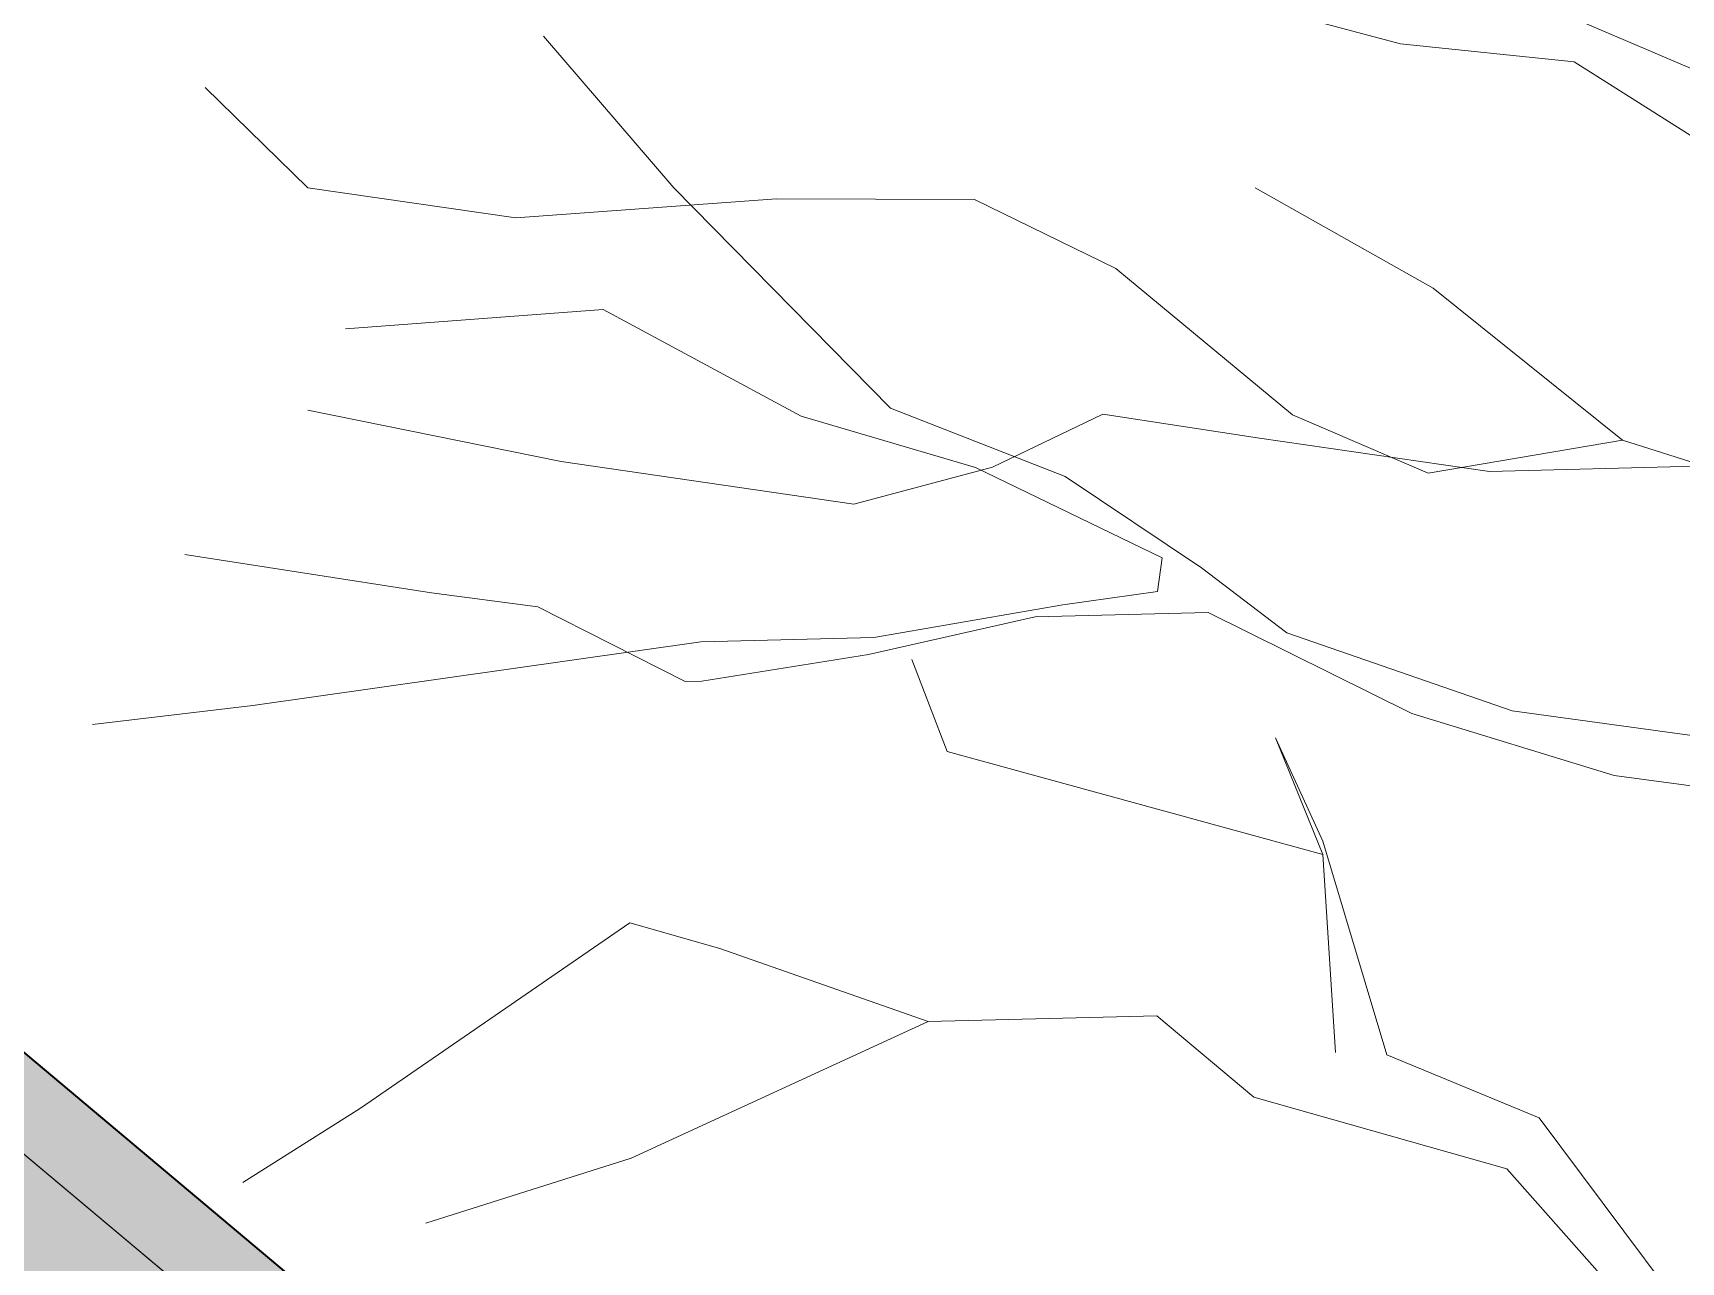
# Model space of a CAD drawing. Header units: millimetres. Extents: x -13512 to 19537, y -6523 to 6166.
# Drawn here: x -1076.1 to -864.2, y -2383.2 to -2225.1 of the extents above; entities that cross this region are included whole.
import ezdxf

# ---------------------------------------------------------------- set-up
doc = ezdxf.new("R2010")
doc.units = ezdxf.units.MM
for name, color, linetype, lineweight in [('A-RYS ELEWACJI', 30, 'Continuous', 35), ('B-DACHÓWKA', 250, 'Continuous', 0), ('B-materiały', 9, 'Continuous', 0), ('C-DACH CIENKA', 191, 'Continuous', 0), ('Layer1', 7, 'Continuous', 0)]:
    doc.layers.add(name, color=color, linetype=linetype, lineweight=lineweight)

msp = doc.modelspace()

# ---------------------------------------------------------------- hatches: boundary and pattern name
at = {"layer": 'B-DACHÓWKA', "transparency": 33554636}
h = msp.add_hatch(color=256, dxfattribs=at)
h.dxf.hatch_style = 1
h.paths.add_polyline_path([(-1363.77, -2128.88), (-1363.77, -2154.99), (-749.57, -2670.37), (-749.57, -2644.3)])
h.paths.add_polyline_path([(-749.57, -2644.26), (-743.15, -2636.62), (-1363.77, -2115.83), (-1363.77, -2128.88)])

# ---------------------------------------------------------------- linework, layer by layer
at = {"layer": 'A-RYS ELEWACJI'}
msp.add_line((-1363.77, -2115.83), (-743.15, -2636.63), dxfattribs=at)
at = {"layer": 'B-materiały'}
for points in [[(-1363.77, -2115.83), (-1363.77, -2128.88), (-749.57, -2644.26), (-743.15, -2636.62), (-1363.77, -2115.83)], [(-1363.77, -2128.88), (-1363.77, -2154.99), (-749.57, -2670.37), (-749.57, -2644.3), (-1363.77, -2128.88)]]:
    msp.add_lwpolyline(points, dxfattribs=at)
at = {"layer": 'C-DACH CIENKA'}
msp.add_line((-1363.77, -2128.88), (-749.57, -2644.3), dxfattribs=at)
at = {"layer": 'Layer1'}
for p, q in [((-909.3, -2209.84), (-857.81, -2231.9)), ((-909.3, -2209.84), (-857.81, -2231.9)), ((-909.3, -2209.84), (-857.81, -2231.9)), ((-909.3, -2209.84), (-857.81, -2231.9)), ((-909.3, -2209.84), (-857.81, -2231.9)), ((-909.3, -2209.84), (-857.81, -2231.9)), ((-909.3, -2209.84), (-857.81, -2231.9)), ((-909.3, -2209.84), (-857.81, -2231.9)), ((-900.3, -2226.51), (-929.93, -2218.63)), ((-900.3, -2226.51), (-929.93, -2218.63)), ((-900.3, -2226.51), (-929.93, -2218.63)), ((-900.3, -2226.51), (-929.93, -2218.63)), ((-900.3, -2226.51), (-929.93, -2218.63)), ((-900.3, -2226.51), (-929.93, -2218.63)), ((-900.3, -2226.51), (-929.93, -2218.63)), ((-900.3, -2226.51), (-929.93, -2218.63)), ((-1010.49, -2225.52), (-993.73, -2245.03)), ((-1010.49, -2225.52), (-993.73, -2245.03)), ((-1010.49, -2225.52), (-993.73, -2245.03)), ((-1010.49, -2225.52), (-993.73, -2245.03)), ((-1010.49, -2225.52), (-993.73, -2245.03)), ((-1010.49, -2225.52), (-993.73, -2245.03)), ((-1010.49, -2225.52), (-993.73, -2245.03)), ((-1010.49, -2225.52), (-993.73, -2245.03)), ((-877.98, -2228.82), (-900.3, -2226.51)), ((-877.98, -2228.82), (-900.3, -2226.51)), ((-877.98, -2228.82), (-900.3, -2226.51)), ((-877.98, -2228.82), (-900.3, -2226.51)), ((-877.98, -2228.82), (-900.3, -2226.51)), ((-877.98, -2228.82), (-900.3, -2226.51)), ((-877.98, -2228.82), (-900.3, -2226.51)), ((-877.98, -2228.82), (-900.3, -2226.51)), ((-860.48, -2239.87), (-877.98, -2228.82)), ((-860.48, -2239.87), (-877.98, -2228.82)), ((-860.48, -2239.87), (-877.98, -2228.82)), ((-860.48, -2239.87), (-877.98, -2228.82)), ((-860.48, -2239.87), (-877.98, -2228.82)), ((-860.48, -2239.87), (-877.98, -2228.82)), ((-860.48, -2239.87), (-877.98, -2228.82)), ((-860.48, -2239.87), (-877.98, -2228.82)), ((-1053.99, -2232.14), (-1040.78, -2245.03)), ((-1053.99, -2232.14), (-1040.78, -2245.03)), ((-1053.99, -2232.14), (-1040.78, -2245.03)), ((-1053.99, -2232.14), (-1040.78, -2245.03)), ((-1053.99, -2232.14), (-1040.78, -2245.03)), ((-1053.99, -2232.14), (-1040.78, -2245.03)), ((-1053.99, -2232.14), (-1040.78, -2245.03)), ((-1053.99, -2232.14), (-1040.78, -2245.03)), ((-1040.78, -2245.03), (-1014.03, -2248.87)), ((-1040.78, -2245.03), (-1014.03, -2248.87)), ((-1040.78, -2245.03), (-1014.03, -2248.87)), ((-1040.78, -2245.03), (-1014.03, -2248.87)), ((-1040.78, -2245.03), (-1014.03, -2248.87)), ((-1040.78, -2245.03), (-1014.03, -2248.87)), ((-1040.78, -2245.03), (-1014.03, -2248.87)), ((-1040.78, -2245.03), (-1014.03, -2248.87)), ((-993.73, -2245.03), (-965.89, -2273.38)), ((-993.73, -2245.03), (-965.89, -2273.38)), ((-993.73, -2245.03), (-965.89, -2273.38)), ((-993.73, -2245.03), (-965.89, -2273.38)), ((-993.73, -2245.03), (-965.89, -2273.38)), ((-993.73, -2245.03), (-965.89, -2273.38)), ((-993.73, -2245.03), (-965.89, -2273.38)), ((-993.73, -2245.03), (-965.89, -2273.38)), ((-918.97, -2245.03), (-896.09, -2257.93)), ((-918.97, -2245.03), (-896.09, -2257.93)), ((-918.97, -2245.03), (-896.09, -2257.93)), ((-918.97, -2245.03), (-896.09, -2257.93)), ((-918.97, -2245.03), (-896.09, -2257.93)), ((-918.97, -2245.03), (-896.09, -2257.93)), ((-918.97, -2245.03), (-896.09, -2257.93)), ((-918.97, -2245.03), (-896.09, -2257.93)), ((-1014.03, -2248.87), (-980.52, -2246.43)), ((-1014.03, -2248.87), (-980.52, -2246.43)), ((-1014.03, -2248.87), (-980.52, -2246.43)), ((-1014.03, -2248.87), (-980.52, -2246.43)), ((-1014.03, -2248.87), (-980.52, -2246.43)), ((-1014.03, -2248.87), (-980.52, -2246.43)), ((-1014.03, -2248.87), (-980.52, -2246.43)), ((-1014.03, -2248.87), (-980.52, -2246.43)), ((-980.52, -2246.43), (-955.08, -2246.54)), ((-980.52, -2246.43), (-955.08, -2246.54)), ((-980.52, -2246.43), (-955.08, -2246.54)), ((-980.52, -2246.43), (-955.08, -2246.54)), ((-980.52, -2246.43), (-955.08, -2246.54)), ((-980.52, -2246.43), (-955.08, -2246.54)), ((-980.52, -2246.43), (-955.08, -2246.54)), ((-980.52, -2246.43), (-955.08, -2246.54)), ((-955.08, -2246.54), (-936.91, -2255.42)), ((-955.08, -2246.54), (-936.91, -2255.42)), ((-955.08, -2246.54), (-936.91, -2255.42)), ((-955.08, -2246.54), (-936.91, -2255.42)), ((-955.08, -2246.54), (-936.91, -2255.42)), ((-955.08, -2246.54), (-936.91, -2255.42)), ((-955.08, -2246.54), (-936.91, -2255.42)), ((-955.08, -2246.54), (-936.91, -2255.42)), ((-936.91, -2255.42), (-914.18, -2274.24)), ((-936.91, -2255.42), (-914.18, -2274.24)), ((-936.91, -2255.42), (-914.18, -2274.24)), ((-936.91, -2255.42), (-914.18, -2274.24)), ((-936.91, -2255.42), (-914.18, -2274.24)), ((-936.91, -2255.42), (-914.18, -2274.24)), ((-936.91, -2255.42), (-914.18, -2274.24)), ((-936.91, -2255.42), (-914.18, -2274.24)), ((-896.09, -2257.93), (-871.74, -2277.48)), ((-896.09, -2257.93), (-871.74, -2277.48)), ((-896.09, -2257.93), (-871.74, -2277.48)), ((-896.09, -2257.93), (-871.74, -2277.48)), ((-896.09, -2257.93), (-871.74, -2277.48)), ((-896.09, -2257.93), (-871.74, -2277.48)), ((-896.09, -2257.93), (-871.74, -2277.48)), ((-896.09, -2257.93), (-871.74, -2277.48)), ((-1002.83, -2260.66), (-1035.95, -2263.15)), ((-1002.83, -2260.66), (-1035.95, -2263.15)), ((-1002.83, -2260.66), (-1035.95, -2263.15)), ((-1002.83, -2260.66), (-1035.95, -2263.15)), ((-1002.83, -2260.66), (-1035.95, -2263.15)), ((-1002.83, -2260.66), (-1035.95, -2263.15)), ((-1002.83, -2260.66), (-1035.95, -2263.15)), ((-1002.83, -2260.66), (-1035.95, -2263.15)), ((-977.35, -2274.38), (-1002.83, -2260.66)), ((-977.35, -2274.38), (-1002.83, -2260.66)), ((-977.35, -2274.38), (-1002.83, -2260.66)), ((-977.35, -2274.38), (-1002.83, -2260.66)), ((-977.35, -2274.38), (-1002.83, -2260.66)), ((-977.35, -2274.38), (-1002.83, -2260.66)), ((-977.35, -2274.38), (-1002.83, -2260.66)), ((-977.35, -2274.38), (-1002.83, -2260.66)), ((-1008.23, -2280.23), (-1040.78, -2273.61)), ((-1008.23, -2280.23), (-1040.78, -2273.61)), ((-1008.23, -2280.23), (-1040.78, -2273.61)), ((-1008.23, -2280.23), (-1040.78, -2273.61)), ((-1008.23, -2280.23), (-1040.78, -2273.61)), ((-1008.23, -2280.23), (-1040.78, -2273.61)), ((-1008.23, -2280.23), (-1040.78, -2273.61)), ((-1008.23, -2280.23), (-1040.78, -2273.61)), ((-965.89, -2273.38), (-943.42, -2282.15)), ((-965.89, -2273.38), (-943.42, -2282.15)), ((-965.89, -2273.38), (-943.42, -2282.15)), ((-965.89, -2273.38), (-943.42, -2282.15)), ((-965.89, -2273.38), (-943.42, -2282.15)), ((-965.89, -2273.38), (-943.42, -2282.15)), ((-965.89, -2273.38), (-943.42, -2282.15)), ((-965.89, -2273.38), (-943.42, -2282.15)), ((-954.93, -2281), (-977.35, -2274.38)), ((-954.93, -2281), (-977.35, -2274.38)), ((-954.93, -2281), (-977.35, -2274.38)), ((-954.93, -2281), (-977.35, -2274.38)), ((-954.93, -2281), (-977.35, -2274.38)), ((-954.93, -2281), (-977.35, -2274.38)), ((-954.93, -2281), (-977.35, -2274.38)), ((-954.93, -2281), (-977.35, -2274.38)), ((-938.59, -2274.13), (-952.78, -2280.95)), ((-938.59, -2274.13), (-952.78, -2280.95)), ((-938.59, -2274.13), (-952.78, -2280.95)), ((-938.59, -2274.13), (-952.78, -2280.95)), ((-938.59, -2274.13), (-952.78, -2280.95)), ((-938.59, -2274.13), (-952.78, -2280.95)), ((-938.59, -2274.13), (-952.78, -2280.95)), ((-938.59, -2274.13), (-952.78, -2280.95)), ((-918.41, -2277.22), (-938.59, -2274.13)), ((-918.41, -2277.22), (-938.59, -2274.13)), ((-918.41, -2277.22), (-938.59, -2274.13)), ((-918.41, -2277.22), (-938.59, -2274.13)), ((-918.41, -2277.22), (-938.59, -2274.13)), ((-918.41, -2277.22), (-938.59, -2274.13)), ((-918.41, -2277.22), (-938.59, -2274.13)), ((-918.41, -2277.22), (-938.59, -2274.13)), ((-914.18, -2274.24), (-896.76, -2281.7)), ((-914.18, -2274.24), (-896.76, -2281.7)), ((-914.18, -2274.24), (-896.76, -2281.7)), ((-914.18, -2274.24), (-896.76, -2281.7)), ((-914.18, -2274.24), (-896.76, -2281.7)), ((-914.18, -2274.24), (-896.76, -2281.7)), ((-914.18, -2274.24), (-896.76, -2281.7)), ((-914.18, -2274.24), (-896.76, -2281.7)), ((-888.87, -2281.5), (-918.41, -2277.22)), ((-888.87, -2281.5), (-918.41, -2277.22)), ((-888.87, -2281.5), (-918.41, -2277.22)), ((-888.87, -2281.5), (-918.41, -2277.22)), ((-888.87, -2281.5), (-918.41, -2277.22)), ((-888.87, -2281.5), (-918.41, -2277.22)), ((-888.87, -2281.5), (-918.41, -2277.22)), ((-888.87, -2281.5), (-918.41, -2277.22)), ((-896.76, -2281.7), (-871.74, -2277.48)), ((-896.76, -2281.7), (-871.74, -2277.48)), ((-896.76, -2281.7), (-871.74, -2277.48)), ((-896.76, -2281.7), (-871.74, -2277.48)), ((-896.76, -2281.7), (-871.74, -2277.48)), ((-896.76, -2281.7), (-871.74, -2277.48)), ((-896.76, -2281.7), (-871.74, -2277.48)), ((-896.76, -2281.7), (-871.74, -2277.48)), ((-871.74, -2277.48), (-852.92, -2283.47)), ((-871.74, -2277.48), (-852.92, -2283.47)), ((-871.74, -2277.48), (-852.92, -2283.47)), ((-871.74, -2277.48), (-852.92, -2283.47)), ((-871.74, -2277.48), (-852.92, -2283.47)), ((-871.74, -2277.48), (-852.92, -2283.47)), ((-871.74, -2277.48), (-852.92, -2283.47)), ((-871.74, -2277.48), (-852.92, -2283.47)), ((-970.61, -2285.7), (-1008.23, -2280.23)), ((-970.61, -2285.7), (-1008.23, -2280.23)), ((-970.61, -2285.7), (-1008.23, -2280.23)), ((-970.61, -2285.7), (-1008.23, -2280.23)), ((-970.61, -2285.7), (-1008.23, -2280.23)), ((-970.61, -2285.7), (-1008.23, -2280.23)), ((-970.61, -2285.7), (-1008.23, -2280.23)), ((-970.61, -2285.7), (-1008.23, -2280.23)), ((-952.78, -2280.95), (-970.61, -2285.7)), ((-952.78, -2280.95), (-970.61, -2285.7)), ((-952.78, -2280.95), (-970.61, -2285.7)), ((-952.78, -2280.95), (-970.61, -2285.7)), ((-952.78, -2280.95), (-970.61, -2285.7)), ((-952.78, -2280.95), (-970.61, -2285.7)), ((-952.78, -2280.95), (-970.61, -2285.7)), ((-952.78, -2280.95), (-970.61, -2285.7)), ((-930.95, -2292.61), (-954.93, -2281)), ((-930.95, -2292.61), (-954.93, -2281)), ((-930.95, -2292.61), (-954.93, -2281)), ((-930.95, -2292.61), (-954.93, -2281)), ((-930.95, -2292.61), (-954.93, -2281)), ((-930.95, -2292.61), (-954.93, -2281)), ((-930.95, -2292.61), (-954.93, -2281)), ((-930.95, -2292.61), (-954.93, -2281)), ((-943.42, -2282.15), (-925.89, -2293.91)), ((-943.42, -2282.15), (-925.89, -2293.91)), ((-943.42, -2282.15), (-925.89, -2293.91)), ((-943.42, -2282.15), (-925.89, -2293.91)), ((-943.42, -2282.15), (-925.89, -2293.91)), ((-943.42, -2282.15), (-925.89, -2293.91)), ((-943.42, -2282.15), (-925.89, -2293.91)), ((-943.42, -2282.15), (-925.89, -2293.91)), ((-862.32, -2280.84), (-888.87, -2281.5)), ((-862.32, -2280.84), (-888.87, -2281.5)), ((-862.32, -2280.84), (-888.87, -2281.5)), ((-862.32, -2280.84), (-888.87, -2281.5)), ((-862.32, -2280.84), (-888.87, -2281.5)), ((-862.32, -2280.84), (-888.87, -2281.5)), ((-862.32, -2280.84), (-888.87, -2281.5)), ((-862.32, -2280.84), (-888.87, -2281.5)), ((-1024.89, -2297.11), (-1056.6, -2292.16)), ((-1024.89, -2297.11), (-1056.6, -2292.16)), ((-1024.89, -2297.11), (-1056.6, -2292.16)), ((-1024.89, -2297.11), (-1056.6, -2292.16)), ((-1024.89, -2297.11), (-1056.6, -2292.16)), ((-1024.89, -2297.11), (-1056.6, -2292.16)), ((-1024.89, -2297.11), (-1056.6, -2292.16)), ((-1024.89, -2297.11), (-1056.6, -2292.16)), ((-931.56, -2296.93), (-930.95, -2292.61)), ((-931.56, -2296.93), (-930.95, -2292.61)), ((-931.56, -2296.93), (-930.95, -2292.61)), ((-931.56, -2296.93), (-930.95, -2292.61)), ((-931.56, -2296.93), (-930.95, -2292.61)), ((-931.56, -2296.93), (-930.95, -2292.61)), ((-931.56, -2296.93), (-930.95, -2292.61)), ((-931.56, -2296.93), (-930.95, -2292.61)), ((-925.89, -2293.91), (-914.91, -2302.25)), ((-925.89, -2293.91), (-914.91, -2302.25)), ((-925.89, -2293.91), (-914.91, -2302.25)), ((-925.89, -2293.91), (-914.91, -2302.25)), ((-925.89, -2293.91), (-914.91, -2302.25)), ((-925.89, -2293.91), (-914.91, -2302.25)), ((-925.89, -2293.91), (-914.91, -2302.25)), ((-925.89, -2293.91), (-914.91, -2302.25)), ((-943.72, -2298.67), (-931.56, -2296.93)), ((-943.72, -2298.67), (-931.56, -2296.93)), ((-943.72, -2298.67), (-931.56, -2296.93)), ((-943.72, -2298.67), (-931.56, -2296.93)), ((-943.72, -2298.67), (-931.56, -2296.93)), ((-943.72, -2298.67), (-931.56, -2296.93)), ((-943.72, -2298.67), (-931.56, -2296.93)), ((-943.72, -2298.67), (-931.56, -2296.93)), ((-1011.2, -2298.92), (-1024.89, -2297.11)), ((-1011.2, -2298.92), (-1024.89, -2297.11)), ((-1011.2, -2298.92), (-1024.89, -2297.11)), ((-1011.2, -2298.92), (-1024.89, -2297.11)), ((-1011.2, -2298.92), (-1024.89, -2297.11)), ((-1011.2, -2298.92), (-1024.89, -2297.11)), ((-1011.2, -2298.92), (-1024.89, -2297.11)), ((-1011.2, -2298.92), (-1024.89, -2297.11)), ((-992.29, -2308.5), (-1011.2, -2298.92)), ((-992.29, -2308.5), (-1011.2, -2298.92)), ((-992.29, -2308.5), (-1011.2, -2298.92)), ((-992.29, -2308.5), (-1011.2, -2298.92)), ((-992.29, -2308.5), (-1011.2, -2298.92)), ((-992.29, -2308.5), (-1011.2, -2298.92)), ((-992.29, -2308.5), (-1011.2, -2298.92)), ((-992.29, -2308.5), (-1011.2, -2298.92)), ((-968.03, -2302.87), (-943.72, -2298.67)), ((-968.03, -2302.87), (-943.72, -2298.67)), ((-968.03, -2302.87), (-943.72, -2298.67)), ((-968.03, -2302.87), (-943.72, -2298.67)), ((-968.03, -2302.87), (-943.72, -2298.67)), ((-968.03, -2302.87), (-943.72, -2298.67)), ((-968.03, -2302.87), (-943.72, -2298.67)), ((-968.03, -2302.87), (-943.72, -2298.67)), ((-947.27, -2300.19), (-968.69, -2305.04)), ((-947.27, -2300.19), (-968.69, -2305.04)), ((-947.27, -2300.19), (-968.69, -2305.04)), ((-947.27, -2300.19), (-968.69, -2305.04)), ((-947.27, -2300.19), (-968.69, -2305.04)), ((-947.27, -2300.19), (-968.69, -2305.04)), ((-947.27, -2300.19), (-968.69, -2305.04)), ((-947.27, -2300.19), (-968.69, -2305.04)), ((-925.03, -2299.64), (-947.27, -2300.19)), ((-925.03, -2299.64), (-947.27, -2300.19)), ((-925.03, -2299.64), (-947.27, -2300.19)), ((-925.03, -2299.64), (-947.27, -2300.19)), ((-925.03, -2299.64), (-947.27, -2300.19)), ((-925.03, -2299.64), (-947.27, -2300.19)), ((-925.03, -2299.64), (-947.27, -2300.19)), ((-925.03, -2299.64), (-947.27, -2300.19)), ((-898.86, -2312.62), (-925.03, -2299.64)), ((-898.86, -2312.62), (-925.03, -2299.64)), ((-898.86, -2312.62), (-925.03, -2299.64)), ((-898.86, -2312.62), (-925.03, -2299.64)), ((-898.86, -2312.62), (-925.03, -2299.64)), ((-898.86, -2312.62), (-925.03, -2299.64)), ((-898.86, -2312.62), (-925.03, -2299.64)), ((-898.86, -2312.62), (-925.03, -2299.64)), ((-990.27, -2303.42), (-968.03, -2302.87)), ((-990.27, -2303.42), (-968.03, -2302.87)), ((-990.27, -2303.42), (-968.03, -2302.87)), ((-990.27, -2303.42), (-968.03, -2302.87)), ((-990.27, -2303.42), (-968.03, -2302.87)), ((-990.27, -2303.42), (-968.03, -2302.87)), ((-990.27, -2303.42), (-968.03, -2302.87)), ((-990.27, -2303.42), (-968.03, -2302.87)), ((-914.91, -2302.25), (-885.95, -2312.3)), ((-914.91, -2302.25), (-885.95, -2312.3)), ((-914.91, -2302.25), (-885.95, -2312.3)), ((-914.91, -2302.25), (-885.95, -2312.3)), ((-914.91, -2302.25), (-885.95, -2312.3)), ((-914.91, -2302.25), (-885.95, -2312.3)), ((-914.91, -2302.25), (-885.95, -2312.3)), ((-914.91, -2302.25), (-885.95, -2312.3)), ((-1047.87, -2311.59), (-990.27, -2303.42)), ((-1047.87, -2311.59), (-990.27, -2303.42)), ((-1047.87, -2311.59), (-990.27, -2303.42)), ((-1047.87, -2311.59), (-990.27, -2303.42)), ((-1047.87, -2311.59), (-990.27, -2303.42)), ((-1047.87, -2311.59), (-990.27, -2303.42)), ((-1047.87, -2311.59), (-990.27, -2303.42)), ((-1047.87, -2311.59), (-990.27, -2303.42)), ((-968.69, -2305.04), (-990.14, -2308.45)), ((-968.69, -2305.04), (-990.14, -2308.45)), ((-968.69, -2305.04), (-990.14, -2308.45)), ((-968.69, -2305.04), (-990.14, -2308.45)), ((-968.69, -2305.04), (-990.14, -2308.45)), ((-968.69, -2305.04), (-990.14, -2308.45)), ((-968.69, -2305.04), (-990.14, -2308.45)), ((-968.69, -2305.04), (-990.14, -2308.45)), ((-958.6, -2317.52), (-963.12, -2305.67)), ((-958.6, -2317.52), (-963.12, -2305.67)), ((-958.6, -2317.52), (-963.12, -2305.67)), ((-958.6, -2317.52), (-963.12, -2305.67)), ((-958.6, -2317.52), (-963.12, -2305.67)), ((-958.6, -2317.52), (-963.12, -2305.67)), ((-958.6, -2317.52), (-963.12, -2305.67)), ((-958.6, -2317.52), (-963.12, -2305.67)), ((-990.14, -2308.45), (-992.29, -2308.5)), ((-990.14, -2308.45), (-992.29, -2308.5)), ((-990.14, -2308.45), (-992.29, -2308.5)), ((-990.14, -2308.45), (-992.29, -2308.5)), ((-990.14, -2308.45), (-992.29, -2308.5)), ((-990.14, -2308.45), (-992.29, -2308.5)), ((-990.14, -2308.45), (-992.29, -2308.5)), ((-990.14, -2308.45), (-992.29, -2308.5)), ((-1068.49, -2314.03), (-1047.87, -2311.59)), ((-1068.49, -2314.03), (-1047.87, -2311.59)), ((-1068.49, -2314.03), (-1047.87, -2311.59)), ((-1068.49, -2314.03), (-1047.87, -2311.59)), ((-1068.49, -2314.03), (-1047.87, -2311.59)), ((-1068.49, -2314.03), (-1047.87, -2311.59)), ((-1068.49, -2314.03), (-1047.87, -2311.59)), ((-1068.49, -2314.03), (-1047.87, -2311.59)), ((-872.81, -2320.58), (-898.86, -2312.62)), ((-872.81, -2320.58), (-898.86, -2312.62)), ((-872.81, -2320.58), (-898.86, -2312.62)), ((-872.81, -2320.58), (-898.86, -2312.62)), ((-872.81, -2320.58), (-898.86, -2312.62)), ((-872.81, -2320.58), (-898.86, -2312.62)), ((-872.81, -2320.58), (-898.86, -2312.62)), ((-872.81, -2320.58), (-898.86, -2312.62)), ((-885.95, -2312.3), (-859.29, -2315.94)), ((-885.95, -2312.3), (-859.29, -2315.94)), ((-885.95, -2312.3), (-859.29, -2315.94)), ((-885.95, -2312.3), (-859.29, -2315.94)), ((-885.95, -2312.3), (-859.29, -2315.94)), ((-885.95, -2312.3), (-859.29, -2315.94)), ((-885.95, -2312.3), (-859.29, -2315.94)), ((-885.95, -2312.3), (-859.29, -2315.94)), ((-910.27, -2330.76), (-916.39, -2315.77)), ((-916.39, -2315.77), (-910.27, -2329.02)), ((-910.27, -2330.76), (-916.39, -2315.77)), ((-916.39, -2315.77), (-910.27, -2329.02)), ((-910.27, -2330.76), (-916.39, -2315.77)), ((-916.39, -2315.77), (-910.27, -2329.02)), ((-910.27, -2330.76), (-916.39, -2315.77)), ((-916.39, -2315.77), (-910.27, -2329.02)), ((-910.27, -2330.76), (-916.39, -2315.77)), ((-916.39, -2315.77), (-910.27, -2329.02)), ((-910.27, -2330.76), (-916.39, -2315.77)), ((-916.39, -2315.77), (-910.27, -2329.02)), ((-910.27, -2330.76), (-916.39, -2315.77)), ((-916.39, -2315.77), (-910.27, -2329.02)), ((-910.27, -2330.76), (-916.39, -2315.77)), ((-916.39, -2315.77), (-910.27, -2329.02)), ((-910.27, -2330.76), (-958.6, -2317.52)), ((-910.27, -2330.76), (-958.6, -2317.52)), ((-910.27, -2330.76), (-958.6, -2317.52)), ((-910.27, -2330.76), (-958.6, -2317.52)), ((-910.27, -2330.76), (-958.6, -2317.52)), ((-910.27, -2330.76), (-958.6, -2317.52)), ((-910.27, -2330.76), (-958.6, -2317.52)), ((-910.27, -2330.76), (-958.6, -2317.52)), ((-841.84, -2324.83), (-872.81, -2320.58)), ((-841.84, -2324.83), (-872.81, -2320.58)), ((-841.84, -2324.83), (-872.81, -2320.58)), ((-841.84, -2324.83), (-872.81, -2320.58)), ((-841.84, -2324.83), (-872.81, -2320.58)), ((-841.84, -2324.83), (-872.81, -2320.58)), ((-841.84, -2324.83), (-872.81, -2320.58)), ((-841.84, -2324.83), (-872.81, -2320.58)), ((-910.27, -2329.02), (-902.07, -2356.5)), ((-910.27, -2329.02), (-902.07, -2356.5)), ((-910.27, -2329.02), (-902.07, -2356.5)), ((-910.27, -2329.02), (-902.07, -2356.5)), ((-910.27, -2329.02), (-902.07, -2356.5)), ((-910.27, -2329.02), (-902.07, -2356.5)), ((-910.27, -2329.02), (-902.07, -2356.5)), ((-910.27, -2329.02), (-902.07, -2356.5)), ((-908.65, -2356.2), (-910.27, -2330.76)), ((-908.65, -2356.2), (-910.27, -2330.76)), ((-908.65, -2356.2), (-910.27, -2330.76)), ((-908.65, -2356.2), (-910.27, -2330.76)), ((-908.65, -2356.2), (-910.27, -2330.76)), ((-908.65, -2356.2), (-910.27, -2330.76)), ((-908.65, -2356.2), (-910.27, -2330.76)), ((-908.65, -2356.2), (-910.27, -2330.76)), ((-999.41, -2339.55), (-1034, -2363.39)), ((-999.41, -2339.55), (-1034, -2363.39)), ((-999.41, -2339.55), (-1034, -2363.39)), ((-999.41, -2339.55), (-1034, -2363.39)), ((-999.41, -2339.55), (-1034, -2363.39)), ((-999.41, -2339.55), (-1034, -2363.39)), ((-999.41, -2339.55), (-1034, -2363.39)), ((-999.41, -2339.55), (-1034, -2363.39)), ((-987.84, -2342.85), (-999.41, -2339.55)), ((-987.84, -2342.85), (-999.41, -2339.55)), ((-987.84, -2342.85), (-999.41, -2339.55)), ((-987.84, -2342.85), (-999.41, -2339.55)), ((-987.84, -2342.85), (-999.41, -2339.55)), ((-987.84, -2342.85), (-999.41, -2339.55)), ((-987.84, -2342.85), (-999.41, -2339.55)), ((-987.84, -2342.85), (-999.41, -2339.55)), ((-961.05, -2352.23), (-987.84, -2342.85)), ((-961.05, -2352.23), (-987.84, -2342.85)), ((-961.05, -2352.23), (-987.84, -2342.85)), ((-961.05, -2352.23), (-987.84, -2342.85)), ((-961.05, -2352.23), (-987.84, -2342.85)), ((-961.05, -2352.23), (-987.84, -2342.85)), ((-961.05, -2352.23), (-987.84, -2342.85)), ((-961.05, -2352.23), (-987.84, -2342.85)), ((-931.63, -2351.49), (-961.05, -2352.23)), ((-931.63, -2351.49), (-961.05, -2352.23)), ((-931.63, -2351.49), (-961.05, -2352.23)), ((-931.63, -2351.49), (-961.05, -2352.23)), ((-931.63, -2351.49), (-961.05, -2352.23)), ((-931.63, -2351.49), (-961.05, -2352.23)), ((-931.63, -2351.49), (-961.05, -2352.23)), ((-931.63, -2351.49), (-961.05, -2352.23)), ((-919.16, -2361.95), (-931.63, -2351.49)), ((-919.16, -2361.95), (-931.63, -2351.49)), ((-919.16, -2361.95), (-931.63, -2351.49)), ((-919.16, -2361.95), (-931.63, -2351.49)), ((-919.16, -2361.95), (-931.63, -2351.49)), ((-919.16, -2361.95), (-931.63, -2351.49)), ((-919.16, -2361.95), (-931.63, -2351.49)), ((-919.16, -2361.95), (-931.63, -2351.49)), ((-961.05, -2352.23), (-999.21, -2369.79)), ((-961.05, -2352.23), (-999.21, -2369.79)), ((-961.05, -2352.23), (-999.21, -2369.79)), ((-961.05, -2352.23), (-999.21, -2369.79)), ((-961.05, -2352.23), (-999.21, -2369.79)), ((-961.05, -2352.23), (-999.21, -2369.79)), ((-961.05, -2352.23), (-999.21, -2369.79)), ((-961.05, -2352.23), (-999.21, -2369.79)), ((-902.07, -2356.5), (-882.48, -2364.62)), ((-902.07, -2356.5), (-882.48, -2364.62)), ((-902.07, -2356.5), (-882.48, -2364.62)), ((-902.07, -2356.5), (-882.48, -2364.62)), ((-902.07, -2356.5), (-882.48, -2364.62)), ((-902.07, -2356.5), (-882.48, -2364.62)), ((-902.07, -2356.5), (-882.48, -2364.62)), ((-902.07, -2356.5), (-882.48, -2364.62)), ((-886.62, -2371.19), (-919.16, -2361.95)), ((-886.62, -2371.19), (-919.16, -2361.95)), ((-886.62, -2371.19), (-919.16, -2361.95)), ((-886.62, -2371.19), (-919.16, -2361.95)), ((-886.62, -2371.19), (-919.16, -2361.95)), ((-886.62, -2371.19), (-919.16, -2361.95)), ((-886.62, -2371.19), (-919.16, -2361.95)), ((-886.62, -2371.19), (-919.16, -2361.95)), ((-1034, -2363.39), (-1049.16, -2372.93)), ((-1034, -2363.39), (-1049.16, -2372.93)), ((-1034, -2363.39), (-1049.16, -2372.93)), ((-1034, -2363.39), (-1049.16, -2372.93)), ((-1034, -2363.39), (-1049.16, -2372.93)), ((-1034, -2363.39), (-1049.16, -2372.93)), ((-1034, -2363.39), (-1049.16, -2372.93)), ((-1034, -2363.39), (-1049.16, -2372.93)), ((-882.48, -2364.62), (-866.14, -2386.47)), ((-882.48, -2364.62), (-866.14, -2386.47)), ((-882.48, -2364.62), (-866.14, -2386.47)), ((-882.48, -2364.62), (-866.14, -2386.47)), ((-882.48, -2364.62), (-866.14, -2386.47)), ((-882.48, -2364.62), (-866.14, -2386.47)), ((-882.48, -2364.62), (-866.14, -2386.47)), ((-882.48, -2364.62), (-866.14, -2386.47)), ((-999.21, -2369.79), (-1025.63, -2378.15)), ((-999.21, -2369.79), (-1025.63, -2378.15)), ((-999.21, -2369.79), (-1025.63, -2378.15)), ((-999.21, -2369.79), (-1025.63, -2378.15)), ((-999.21, -2369.79), (-1025.63, -2378.15)), ((-999.21, -2369.79), (-1025.63, -2378.15)), ((-999.21, -2369.79), (-1025.63, -2378.15)), ((-999.21, -2369.79), (-1025.63, -2378.15)), ((-866.68, -2393.66), (-886.62, -2371.19)), ((-866.68, -2393.66), (-886.62, -2371.19)), ((-866.68, -2393.66), (-886.62, -2371.19)), ((-866.68, -2393.66), (-886.62, -2371.19)), ((-866.68, -2393.66), (-886.62, -2371.19)), ((-866.68, -2393.66), (-886.62, -2371.19)), ((-866.68, -2393.66), (-886.62, -2371.19)), ((-866.68, -2393.66), (-886.62, -2371.19))]:
    msp.add_line(p, q, dxfattribs=at)

doc.saveas('drawing.dxf')
